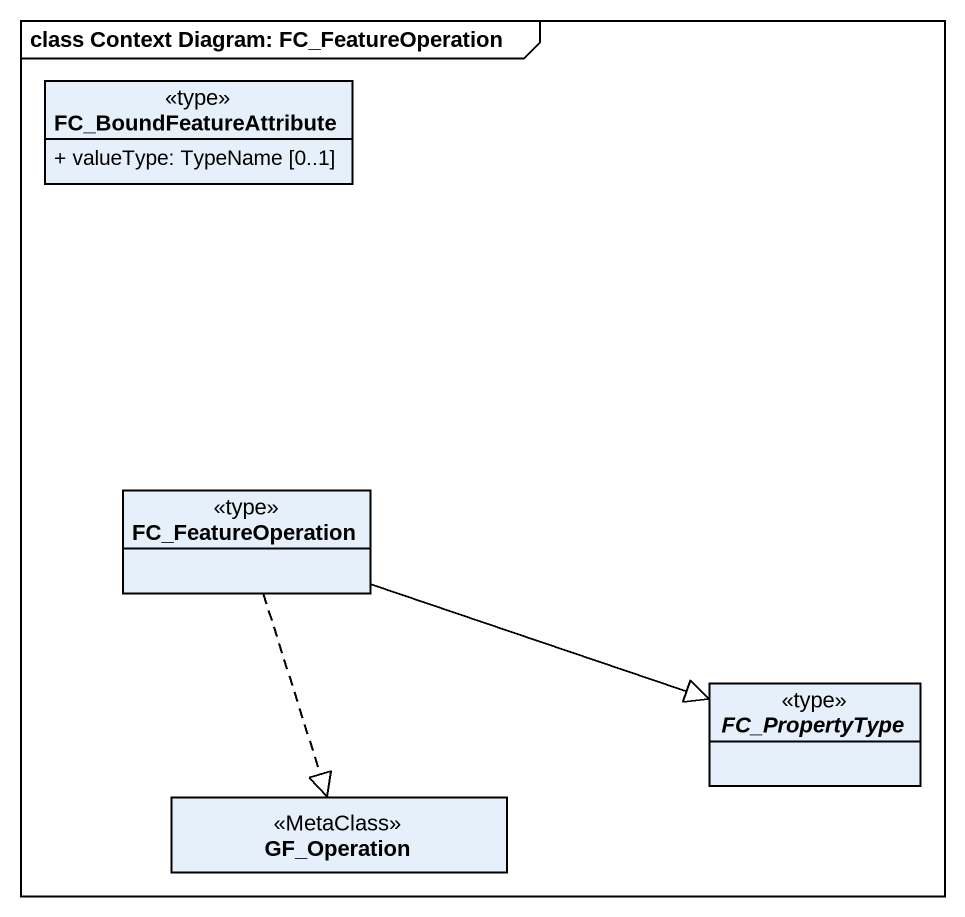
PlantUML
@startuml
mainframe class Context Diagram: FC_FeatureOperation
hide circle
hide empty members
skinparam classAttributeIconSize 0
class FC_BoundFeatureAttribute <<type>> {
  + valueType: TypeName [0..1]
}
class FC_FeatureOperation <<type>>
abstract class FC_PropertyType <<type>>
class GF_Operation <<MetaClass>>
FC_FeatureOperation -right-|> FC_PropertyType
FC_FeatureOperation ..|> GF_Operation
@enduml
